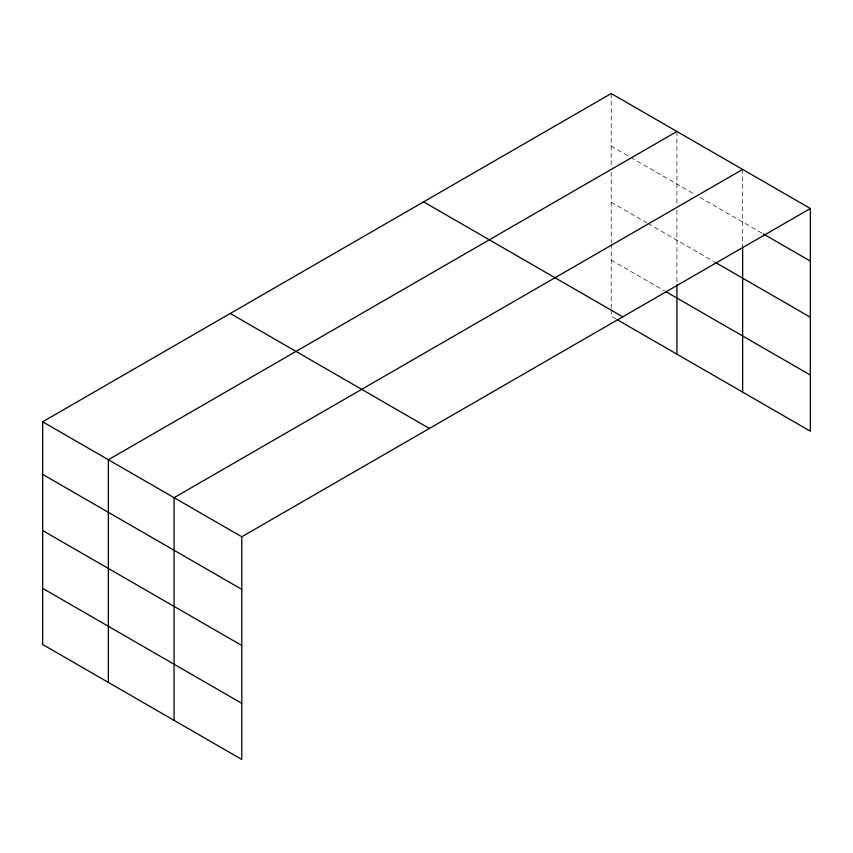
<?xml version="1.0" encoding="UTF-8"?>
<svg xmlns="http://www.w3.org/2000/svg" width="853" height="853" viewBox="0 0 853 853"><rect width="100%" height="100%" fill="white"/><g stroke="black" fill="none" stroke-linecap="round" stroke-linejoin="round"><path stroke-width="0.64" stroke-dasharray="4.26 3.2" d="M611.217 146.13L629.663 156.781M630.815 157.442L695.376 194.719M699.993 197.384L762.155 233.274M611.217 202.268L646.958 222.9M648.109 223.561L713.822 261.498M611.217 260.101L664.252 290.713M615.823 318.894L611.217 316.228L611.217 309.703M742.643 169.416L742.643 245.504M676.93 131.479L676.93 204.955M676.93 210.179L676.93 283.58M611.217 93.542L611.217 167.017M611.217 172.242L611.217 243.009M611.217 244.321L611.217 308.402"/><path stroke-width="1.28" d="M42.65 421.798L241.783 536.772L241.783 759.458L42.65 644.484L42.65 421.798L611.217 93.542L810.35 208.516L810.35 431.202L616.986 319.555M676.93 131.479L108.363 459.746L108.363 682.432M742.643 169.416L174.076 497.683L174.076 720.369M241.783 536.772L810.35 208.516M763.296 233.935L810.35 261.103M714.974 262.17L810.35 317.231M665.404 291.385L810.35 375.064M423.589 201.862L622.722 316.836M230.278 313.477L429.411 428.441M42.65 474.385L241.783 589.359M42.65 530.523L241.783 645.486M42.65 588.357L241.783 703.32M742.643 246.816L742.643 392.113M676.93 284.891L676.93 354.166"/></g></svg>
